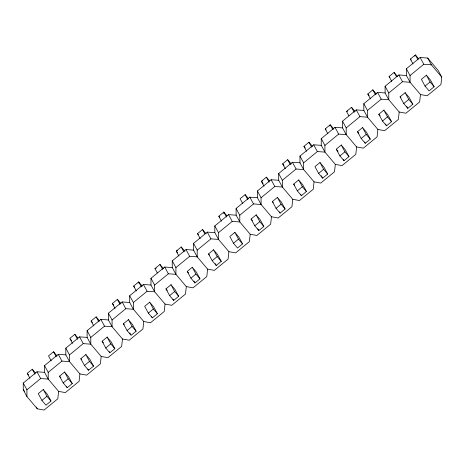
<?xml version="1.0" encoding="UTF-8"?>
<svg xmlns="http://www.w3.org/2000/svg" width="465" height="465" viewBox="0 0 465 465"><rect width="100%" height="100%" fill="white"/><g stroke="black" fill="none" stroke-linecap="round" stroke-linejoin="round"><path stroke-width="0.7" d="M58.619 391.367L57.8 398.784L44.059 410.06L37.334 408.828L26.941 396.552L23.273 389.792L23.25 383.061L36.991 371.785L44.559 372.331L48.226 379.091L58.619 391.367L65.344 392.6L79.085 381.323L79.904 373.906L69.512 361.63L65.844 354.871L65.821 348.14L79.562 336.863L87.129 337.416L90.797 344.176L101.19 356.446L107.915 357.678L121.656 346.408L122.475 338.985L112.082 326.715L108.415 319.955L108.392 313.218L122.132 301.948L129.7 302.494L133.368 309.254L143.755 321.524L150.486 322.757L164.226 311.486L165.04 304.064L154.653 291.793L150.98 285.033L150.962 278.297L164.703 267.026L172.265 267.573L175.939 274.333L186.326 286.603L193.051 287.835L206.797 276.565L207.611 269.142L197.224 256.872L193.55 250.112L193.533 243.375L207.274 232.105L214.836 232.651L218.509 239.411L228.896 251.681L235.621 252.919L249.368 241.643L250.182 234.221L239.795 221.95L236.121 215.19L236.104 208.46L249.845 197.183L257.407 197.73L261.08 204.49L271.467 216.76L278.192 217.998L291.939 206.722L292.752 199.299L282.365 187.029L278.692 180.269L278.675 173.538L292.415 162.262L299.977 162.808L303.651 169.568L314.038 181.838L320.763 183.076L334.509 171.8L335.323 164.378L324.936 152.107L321.263 145.347L321.245 138.617L334.986 127.34L342.548 127.887L346.222 134.647L356.608 146.923L363.334 148.155L377.08 136.879L377.894 129.462L367.507 117.186L363.833 110.426L363.81 103.695L377.557 92.419L385.119 92.971L388.792 99.731L399.179 112.001L405.904 113.233L419.651 101.963L420.465 94.54L410.078 82.27L406.404 75.51L406.381 68.773L420.127 57.503L427.69 58.049L438.082 70.32L441.75 77.08L440.936 84.502L427.19 95.773L420.465 94.54M101.19 356.446L100.37 363.863L86.63 375.139L79.904 373.906M143.755 321.524L142.941 328.947L129.2 340.217L122.475 338.985M186.326 286.603L185.512 294.025L171.765 305.296L165.04 304.064M228.896 251.681L228.083 259.104L214.336 270.374L207.611 269.142M271.467 216.76L270.653 224.182L256.907 235.459L250.182 234.221M314.038 181.838L313.224 189.261L299.477 200.537L292.752 199.299M356.608 146.923L355.795 154.339L342.048 165.616L335.323 164.378M399.179 112.001L398.366 119.418L384.619 130.694L377.894 129.462M138.152 283.208L138.686 281.924L142.284 286.173M223.293 213.371L223.822 212.081L226.972 215.801M329.72 126.067L330.249 124.783L333.847 129.032M414.861 56.224L415.39 54.94L418.541 58.66M29.899 378.266L27.232 373.349L32.259 369.227L35.404 372.947M57.143 356.016L53.545 351.767L48.517 355.888L51.185 360.805M77.975 338.026L74.83 334.306L69.802 338.433L72.47 343.344M93.756 325.884L91.088 320.972L96.116 316.845L99.713 321.094M115.041 308.429L112.373 303.511L117.401 299.384L120.999 303.633M136.326 290.968L133.658 286.051L138.686 281.924L141.354 286.841M157.275 272.891L154.944 268.59L159.972 264.463L163.57 268.712M184.855 251.251L181.257 247.002L176.223 251.129L178.897 256.046M200.183 238.586L197.509 233.668L202.537 229.541L206.14 233.796M221.468 221.125L218.794 216.208L223.822 212.081L226.496 216.998M248.705 198.875L245.107 194.626L240.08 198.747L242.753 203.664M269.543 180.879L266.393 177.165L261.365 181.286L264.039 186.203M285.324 168.743L282.65 163.825L287.678 159.704L291.276 163.953M306.609 151.282L303.936 146.365L308.963 142.244L312.561 146.492M327.895 133.821L325.221 128.904L330.249 124.783L332.923 129.7M348.843 115.75L346.506 111.443L351.534 107.322L355.132 111.571M370.46 98.9L367.792 93.988L372.82 89.861L376.418 94.11M391.745 81.439L389.077 76.527L394.105 72.401L397.703 76.649M413.03 63.984L410.363 59.067L415.39 54.94L418.058 59.857M44.559 372.331L44.535 365.6L58.276 354.324L65.844 354.871M87.129 337.416L87.106 330.679L100.847 319.403L108.415 319.955M129.7 302.494L129.677 295.757L143.418 284.487L150.98 285.033M172.265 267.573L172.248 260.836L185.988 249.566L193.55 250.112M214.836 232.651L214.818 225.914L228.559 214.644L236.121 215.19M257.407 197.73L257.389 190.999L271.13 179.722L278.692 180.269M299.977 162.808L299.96 156.077L313.701 144.801L321.263 145.347M342.548 127.887L342.525 121.156L356.271 109.88L363.833 110.426M385.119 92.971L385.096 86.234L398.842 74.958L406.404 75.51M26.941 396.552L26.918 389.821L40.664 378.545L48.226 379.091L48.203 372.36L44.535 365.6M48.203 372.36L61.95 361.084L69.512 361.63L69.488 354.9L65.821 348.14M69.488 354.9L83.235 343.623L90.797 344.176L90.774 337.439L87.106 330.679M90.774 337.439L104.52 326.168L112.082 326.715L112.059 319.978L108.392 313.218M112.059 319.978L125.806 308.708L133.368 309.254L133.345 302.517L129.677 295.757M133.345 302.517L147.091 291.247L154.653 291.793L154.63 285.057L150.962 278.297M154.63 285.057L168.377 273.786L175.939 274.333L175.915 267.596L172.248 260.836M175.915 267.596L189.662 256.325L197.224 256.872L197.201 250.135L193.533 243.375M197.201 250.135L210.947 238.865L218.509 239.411L218.486 232.674L214.818 225.914M218.486 232.674L232.233 221.404L239.795 221.95L239.771 215.219L236.104 208.46M239.771 215.219L253.518 203.943L261.08 204.49L261.057 197.759L257.389 190.999M261.057 197.759L274.803 186.482L282.365 187.029L282.342 180.298L278.675 173.538M282.342 180.298L296.083 169.022L303.651 169.568L303.628 162.837L299.96 156.077M303.628 162.837L317.368 151.561L324.936 152.107L324.913 145.376L321.245 138.617M324.913 145.376L338.654 134.1L346.222 134.647L346.198 127.916L342.525 121.156M346.198 127.916L359.939 116.639L367.507 117.186L367.484 110.455L363.81 103.695M367.484 110.455L381.224 99.179L388.792 99.731L388.769 92.994L385.096 86.234M388.769 92.994L402.51 81.724L410.078 82.27L410.054 75.533L406.381 68.773M410.054 75.533L423.795 64.263L431.357 64.809L441.75 77.08M43.443 389.362L38.24 393.628L41.914 400.394L45.959 405.172L50.987 401.045L47.32 394.285L43.268 389.507L46.942 396.267L50.987 401.045M72.273 383.59L68.227 378.806L64.554 372.047L68.605 376.83L72.273 383.59L67.245 387.711L63.199 382.933L59.526 376.173L64.728 371.901M93.558 366.129L89.513 361.346L85.839 354.586L89.89 359.369L93.558 366.129L88.53 370.25L84.485 365.473L80.811 358.713L86.013 354.44M114.843 348.669L110.798 343.885L107.124 337.125L111.176 341.909L114.843 348.669L109.816 352.79L105.77 348.012L102.097 341.252L107.299 336.98M136.129 331.208L132.083 326.424L128.41 319.664L132.455 324.448L136.129 331.208L131.101 335.329L127.05 330.551L123.382 323.791L128.584 319.519M149.869 302.058L144.667 306.33L148.335 313.09L152.386 317.868L157.414 313.747L153.741 306.987L149.695 302.204L153.363 308.963L157.414 313.747M178.7 296.286L174.648 291.503L170.981 284.743L175.026 289.526L178.7 296.286L173.672 300.407L169.62 295.63L165.953 288.87L171.155 284.597M199.985 278.826L195.934 274.042L192.266 267.282L196.311 272.066L199.985 278.826L194.957 282.953L190.906 278.169L187.238 271.409L192.44 267.143M221.27 261.365L217.219 256.581L213.551 249.821L217.597 254.605L221.27 261.365L216.242 265.492L212.191 260.708L208.523 253.948L213.726 249.682M235.011 232.221L229.809 236.487L233.477 243.247L237.528 248.031L242.556 243.904L238.882 237.144L234.837 232.366L238.504 239.126L242.556 243.904M263.841 226.443L259.79 221.666L256.122 214.906L260.168 219.683L263.841 226.443L258.813 230.57L254.762 225.787L251.094 219.027L256.296 214.76M285.126 208.983L281.075 204.205L277.407 197.445L281.453 202.223L285.126 208.983L280.099 213.109L276.047 208.326L272.38 201.566L277.582 197.3M306.412 191.522L302.36 186.744L298.693 179.984L302.738 184.762L306.412 191.522L301.384 195.649L297.333 190.865L293.665 184.105L298.867 179.839M320.152 162.378L314.95 166.644L318.618 173.404L322.669 178.188L327.697 174.061L324.024 167.301L319.978 162.523L323.646 169.283L327.697 174.061M341.438 144.917L336.236 149.184L339.903 155.949L343.955 160.727L348.983 156.6L345.309 149.84L341.264 145.063L344.931 151.822L348.983 156.6M370.268 139.145L366.217 134.362L362.549 127.602L366.594 132.38L370.268 139.145L365.24 143.267L361.189 138.489L357.521 131.729L362.723 127.457M391.553 121.685L387.502 116.901L383.834 110.141L387.88 114.925L391.553 121.685L386.525 125.806L382.474 121.028L378.806 114.268L384.009 109.996M412.833 104.224L408.787 99.44L405.12 92.68L409.165 97.464L412.833 104.224L407.805 108.345L403.76 103.567L400.092 96.807L405.294 92.535M426.579 75.074L421.377 79.346L425.045 86.106L429.09 90.884L434.118 86.763L430.45 80.003L426.405 75.22L430.073 81.98L434.118 86.763M41.914 400.394L46.942 396.267M63.199 382.933L68.227 378.806M84.485 365.473L89.513 361.346M105.77 348.012L110.798 343.885M127.05 330.551L132.083 326.424M148.335 313.09L153.363 308.963M169.62 295.63L174.648 291.503M190.906 278.169L195.934 274.042M212.191 260.708L217.219 256.581M233.477 243.247L238.504 239.126M254.762 225.787L259.79 221.666M276.047 208.326L281.075 204.205M297.333 190.865L302.36 186.744M318.618 173.404L323.646 169.283M339.903 155.949L344.931 151.822M361.189 138.489L366.217 134.362M382.474 121.028L387.502 116.901M403.76 103.567L408.787 99.44M425.045 86.106L430.073 81.98M346.506 111.443L347.785 111.077M262.644 180.92L261.365 181.286L263.167 183.413M177.502 250.763L176.223 251.129L177.578 252.722M154.944 268.59L156.217 268.224M410.363 59.067L411.263 60.125M389.077 76.527L389.978 77.585M400.092 96.807L400.987 97.865M367.792 93.988L369.14 95.581M378.806 114.268L380.155 115.861M357.521 131.729L358.87 133.321M325.221 128.904L326.122 129.968M336.683 149.718L338.032 151.311M303.936 146.365L305.284 147.963M282.65 163.825L283.999 165.418M293.665 184.105L294.56 185.169M272.38 201.566L273.281 202.63M251.094 219.027L252.443 220.619M218.794 216.208L219.695 217.271M197.509 233.668L198.41 234.732M208.523 253.948L209.424 255.012M187.238 271.409L188.587 273.002M165.953 288.87L167.301 290.462M133.658 286.051L134.554 287.114M112.373 303.511L113.722 305.104M123.382 323.791L124.283 324.855M91.088 320.972L92.436 322.565M102.097 341.252L103.445 342.845M70.25 338.962L71.598 340.554M80.811 358.713L81.712 359.771M59.526 376.173L60.874 377.766M27.232 373.349L28.58 374.947M23.273 389.792L24.628 391.396M427.69 58.049L431.357 64.809M420.127 57.503L423.795 64.263M398.842 74.958L402.51 81.724M394.105 72.401L396.442 76.702M406.805 106.502L407.805 108.345M377.557 92.419L381.224 99.179M372.82 89.861L375.488 94.779M385.52 123.963L386.525 125.806M356.271 109.88L359.939 116.639M351.534 107.322L354.208 112.239M364.572 142.04L365.24 143.267M334.986 127.34L338.654 134.1M343.286 159.501L343.955 160.727M313.701 144.801L317.368 151.561M308.963 142.244L311.637 147.161M321.332 175.729L322.669 178.188M292.415 162.262L296.083 169.022M287.678 159.704L290.352 164.622M300.716 194.417L301.384 195.649M271.13 179.722L274.803 186.482M266.393 177.165L269.066 182.077M279.43 211.877L280.099 213.109M249.845 197.183L253.518 203.943M245.107 194.626L247.781 199.537M257.808 228.728L258.813 230.57M228.559 214.644L232.233 221.404M207.274 232.105L210.947 238.865M202.537 229.541L204.873 233.849M215.243 263.643L216.242 265.492M185.988 249.566L189.662 256.325M181.257 247.002L183.925 251.92M193.957 281.104L194.957 282.953M164.703 267.026L168.377 273.786M159.972 264.463L162.64 269.38M173.003 299.181L173.672 300.407M143.418 284.487L147.091 291.247M151.718 316.642L152.386 317.868M122.132 301.948L125.806 308.708M117.401 299.384L120.069 304.302M129.764 332.87L130.77 334.719M100.847 319.403L104.52 326.168M96.116 316.845L98.783 321.763M109.147 351.563L109.816 352.79M79.562 336.863L83.235 343.623M74.83 334.306L77.498 339.223M87.862 369.024L88.53 370.25M58.276 354.324L61.95 361.084M53.545 351.767L56.213 356.684M66.576 386.485L67.245 387.711M36.991 371.785L40.664 378.545M32.259 369.227L34.927 374.145M36.328 406.98L37.334 408.828M23.25 383.061L26.918 389.821"/></g></svg>
